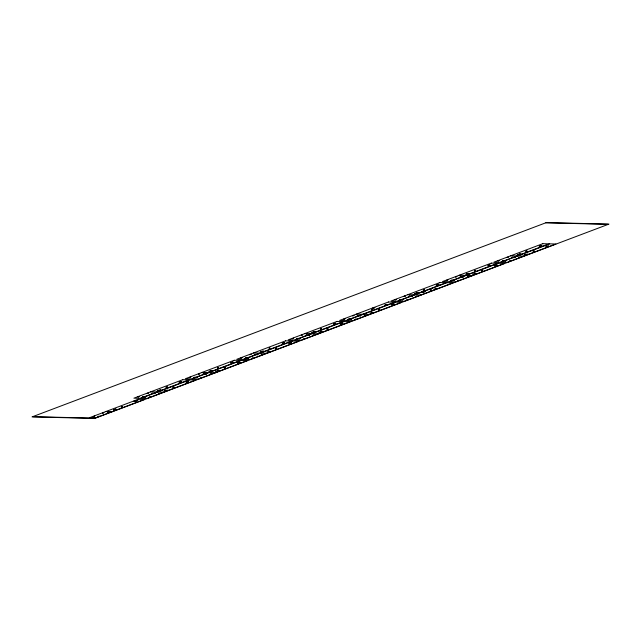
<?xml version="1.0" encoding="UTF-8"?>
<svg xmlns="http://www.w3.org/2000/svg" width="641" height="641" viewBox="0 0 641 641"><rect width="100%" height="100%" fill="white"/><g stroke="black" fill="none" stroke-linecap="round" stroke-linejoin="round"><path stroke-width="0.96" d="M326.942 329.242L327.551 328.969M121.237 406.963L122.543 406.514M102.496 413.157L103.794 412.692M99.115 416.201L97.929 416.682L99.179 416.193M103.754 412.748L102.528 413.173M403.389 299.523L402.131 299.98L403.381 299.499M411.081 296.567L412.379 296.102M407.764 299.635L406.538 300.084L407.764 299.603M412.331 296.158L411.113 296.583M416.762 296.238L415.544 296.687L416.762 296.206M481.495 270.847L482.801 270.398L481.519 270.863M292.336 338.664L293.642 338.216L292.392 338.68M296.719 338.769L298.025 338.32M301.334 335.267L302.648 334.818L301.366 335.283M305.717 335.371L307.031 334.923L305.749 335.387M205.36 374.296L206.658 373.831M201.995 377.389L200.801 377.813L202.035 377.333M206.618 373.879L205.392 374.312M210.993 373.935L209.799 374.416L211.041 373.935M534.241 250.968L533.04 251.416L534.241 250.935M525.788 251.336L526.437 251.064M446.633 280.365L447.931 279.925L447.346 280.061M455.631 276.968L456.937 276.527L455.647 276.992M451.016 280.47L452.314 280.029L451.048 280.494M460.014 277.072L461.312 276.632L460.054 277.088M240.912 358.095L242.202 357.63L240.912 358.119M249.91 354.689L251.208 354.233L249.934 354.713M245.295 358.199L245.928 357.926M254.293 354.802L255.591 354.337L254.341 354.818M395.201 299.796L396.499 299.355L395.241 299.82M399.583 299.9L400.881 299.467M404.199 296.398L405.505 295.958L404.271 296.414M408.581 296.503L409.887 296.062L409.094 296.27M218.541 367.437L217.387 367.91L218.597 367.453M507.063 257.53L508.361 257.073L507.103 257.554M502.448 261.039L503.746 260.575L502.48 261.063M511.446 257.642L512.744 257.177L511.446 257.658M379.744 309.339L378.462 309.763L379.103 309.611M321.421 328.569L320.196 329.057L321.453 328.593M225.344 367.63L224.214 368.094L225.408 367.654M138.055 396.955L139.345 396.523L138.063 396.979M147.053 393.55L148.343 393.117L147.582 393.318M142.43 397.059L143.095 396.779M151.436 393.662L152.726 393.221L151.468 393.686M172.91 387.428L174.2 386.972L172.918 387.452M506.246 260.663L504.988 261.119L506.246 260.639M513.946 257.722L515.252 257.241M515.228 257.273L513.986 257.722M510.605 260.783L509.395 261.224L510.036 261.023M343.776 319.226L345.066 318.769L343.776 319.25M352.774 315.821L354.064 315.364L352.798 315.853M348.159 319.33L349.441 318.873L348.183 319.354M357.157 315.933L358.447 315.468L357.205 315.957M300.517 338.392L299.267 338.849L300.509 338.368M309.499 335.003L308.289 335.443L309.515 334.963M304.884 338.512L303.674 338.953L304.892 338.472M313.241 335.379L313.89 335.067M371.764 309.531L373.054 309.074L372.365 309.266M423.188 290.101L423.853 289.82M122.511 406.53L121.261 406.979M189.488 377.517L190.778 377.06L190.105 377.253M198.486 374.12L199.776 373.687L199.103 373.855M193.87 377.621L195.16 377.164M195.136 377.212L193.878 377.653M202.868 374.224L204.159 373.767L202.868 374.256M297.993 338.344L296.751 338.793M237.394 362.998L238.829 362.55M494.636 265.847L496.078 265.398M400.841 299.491L399.647 299.924M313.858 335.123L312.672 335.547L313.273 335.243M238.684 362.518L239.854 362.165L237.386 363.03M373.663 307.904L374.632 307.552M488.987 265.19C491.807 264.18 485.614 266.263 489.123 265.23M495.934 265.358L496.911 265.005M113.753 409.903L116.069 409.03M133.769 401.242L136.277 400.321M134.778 401.17L137.719 400.361M137.454 400.561L137.839 400.361L135.531 401.234M159.569 390.257L159.954 390.057L157.646 390.93M160.691 390.281L161.083 390.089L158.768 390.962M181.355 381.491L178.975 382.3M165.626 391.13L167.934 390.249M167.678 390.449L168.062 390.257L165.747 391.13M208.886 371.5L211.201 370.626M209.262 371.508L211.578 370.634M212.187 370.851L212.58 370.658L210.264 371.532M232.755 362.061L230.375 362.862M219.102 371.019L219.494 370.827L217.179 371.7M263.459 351.42L263.852 351.22L261.536 352.093M284.316 342.615L282.248 343.392L284.588 342.566L284.203 342.767M268.94 351.901C273.274 350.371 263.259 353.728 270.766 351.388M270.502 351.589L270.895 351.388L268.579 352.262M312.119 332.647L314.435 331.766M315.051 331.99L315.436 331.79L313.12 332.671M335.684 323.176L333.264 324.001M321.75 332.15L322.135 331.958L319.819 332.831M342.582 323.505L342.967 323.304L340.651 324.178M384.544 305.477L385.193 305.228M385.866 305.453L388.182 304.579M371.315 313.401L373.631 312.528M373.366 312.728L373.751 312.528L371.443 313.401M417.908 293.129L418.301 292.929L415.985 293.802M439.133 284.284L436.817 285.157M422.603 292.392L424.919 291.519M424.654 291.719L425.039 291.519L422.731 292.392M469.372 273.699L469.765 273.499L467.449 274.372M474.204 274.532L476.519 273.659M476.255 273.859L476.648 273.667L474.332 274.54M496.839 265.206L497.232 265.013L494.636 265.879M519.21 254.229L519.595 254.028L517.279 254.902M518.657 254.934L520.973 254.06M520.708 254.261L521.101 254.068L518.785 254.942M527.687 254.429L528.08 254.237L525.764 255.11M135.884 400.873L137.15 400.393L134.971 401.178M216.434 371.628L218.797 370.859L216.618 371.636M115.524 409.078L113.361 409.879M180.113 382.116L179.48 382.308L181.732 381.435M260.406 352.069L262.658 351.196L262.025 351.38M385.834 304.94L384.424 305.42L386.675 304.539M384.8 305.428L387.052 304.555M415.897 293.282L414.487 293.77L416.738 292.889M467.73 273.859L466.319 274.348L468.571 273.467M473.202 274.508L475.454 273.635L474.821 273.827M340.531 324.178L342.655 323.296L340.155 324.17M436.441 285.149L438.572 284.267L436.064 285.141M391.899 304.747L394.023 303.866L391.523 304.731M434.39 289.484L436.513 288.61L434.013 289.476M233.252 362.005L231.265 362.678M167.437 390.241L165.45 390.914M263.227 351.204L261.24 351.885M218.365 370.794L216.378 371.468M240.167 362.173L238.18 362.846M387.677 304.563L385.69 305.244M468.259 273.459L466.271 274.14M424.414 291.503L422.427 292.184M437.01 288.618L434.702 289.235M476.023 273.651L474.036 274.324M527.455 254.221L525.46 254.894M209.639 371.516L211.818 370.738M164.184 391.09L166.804 390.273L164.737 391.058M311.622 332.631L313.802 331.854M312.496 332.655L314.683 331.878M267.073 352.23L269.26 351.452M466.824 274.356L469.004 273.587M370.314 313.377L372.493 312.6M370.81 313.385L372.998 312.616M517.656 254.91L519.843 254.14M472.77 274.5L474.949 273.723M524.202 255.07L526.381 254.293M524.57 255.078L526.758 254.301M230.848 362.878L231.874 362.486M465.847 274.332L466.88 273.947M260.599 352.069L261.849 351.693M414.927 293.73L416.995 292.945M385.273 305.437L386.299 305.052M421.786 292.376L423.036 291.992M546.444 246.408L548.52 245.623M215.961 371.668L216.987 371.283M164.809 391.106L166.059 390.722M473.395 274.516L474.644 274.132M524.827 255.086L526.069 254.701M434.606 289.492L435.632 289.107M546.509 246.304L546.092 246.432M246.024 358.007L246.585 357.734L245.319 358.223M248.371 358.007C246.809 358.768 249.998 357.414 248.524 358.071M257.522 354.673C255.671 355.146 259.148 354.209 257.434 354.577M252.746 358.111C251.064 358.816 254.525 357.654 252.818 358.087M351.372 319.218C352.582 318.569 349.633 319.907 351.38 319.09M423.725 289.868L424.47 289.644L423.196 290.133M467.489 276.976C469.22 276.495 465.839 277.489 467.545 277.08M327.647 329.057L328.256 328.793L326.982 329.258M196.987 377.421C195.345 378.182 198.686 376.748 197.043 377.525M159 393.654C160.731 392.965 157.462 394.047 158.936 393.678M526.445 251.176L527.086 250.879L525.812 251.36M409.311 296.318L408.621 296.527M518.922 257.546C520.596 257.041 517.167 258.195 519.042 257.626M360.242 315.733C361.965 315.22 358.479 316.366 360.37 315.813M372.453 309.363L371.812 309.555M147.686 393.406L147.061 393.582M143.071 396.907L143.72 396.603L142.47 397.083M430.824 289.948C428.877 290.79 432.771 289.227 430.76 290.093M149.994 396.939C148.135 397.765 151.725 396.258 149.938 397.083M107.504 412.988C109.419 412.411 105.653 413.645 107.568 413.084M199.095 373.975L198.502 374.144M190.153 377.357L189.528 377.541M269.532 348.119C271.447 347.574 267.626 348.792 269.565 348.231M379.087 309.499L379.744 309.315M447.282 280.205L446.649 280.389M509.988 260.919L510.629 260.743M288.658 343.6L291.158 342.727L289.283 343.664M276.191 348.375C278.002 347.863 274.356 349 276.175 348.504M519.034 254.573L519.595 254.405M320.075 332.463L320.628 332.294M165.442 390.746L165.995 390.577M474.813 273.931L474.044 274.116M385.449 305.132L386.211 304.948M333.592 323.969L335.82 323.288M262.017 351.484L261.248 351.677M180.121 382.012L180.89 381.828M217.571 371.395L219.366 370.819M187.012 382.18L188.55 381.595M134.674 400.905L135.435 400.721M134.025 401.202L134.666 401.01M186.082 382.461L188.174 381.587M541.389 245.407L540.555 245.799M490.149 264.997L487.969 265.719M423.34 291.631L421.161 292.36M394.199 304.026L392.02 304.747M540.387 245.791L539.137 246.232L541.429 245.407M373.631 307.936L372.397 308.369L374.673 307.552M545.868 222.836L608.149 224.334M541.966 245.415L539.65 246.288M545.876 246.44L546.549 246.408M520.3 254.092L518.329 254.878M527.952 254.229L525.636 255.102M510.629 255.831L516.894 255.983M517.519 255.999L523.777 256.152M469.637 273.499L467.321 274.372M459.204 275.269L465.462 275.414M466.087 275.43L472.345 275.582M417.547 292.913L415.48 293.794M418.172 292.929L415.857 293.802M414.607 293.818L415.031 293.73M407.772 294.7L414.03 294.852M414.655 294.86L420.913 295.012M374.905 307.608L372.942 308.393M372.125 312.488L370.065 313.369M356.34 314.13L362.598 314.282M363.223 314.298L369.488 314.443M315.316 331.79L313 332.663M321.333 331.982L319.37 332.767M322.014 331.95L319.699 332.823M304.908 333.56L311.165 333.713M311.798 333.729L318.056 333.881M263.723 351.22L261.408 352.093M269.645 351.364L267.577 352.238M253.475 352.991L259.741 353.143M260.366 353.159L266.624 353.311M212.451 370.65L210.136 371.532M217.804 370.778L215.737 371.66M202.051 372.421L208.309 372.573M208.934 372.589L215.192 372.741M160.33 390.065L158.271 390.946M160.955 390.081L158.648 390.962M158.8 390.441L157.518 390.93M150.619 391.859L156.877 392.004M157.502 392.02L163.759 392.172M136.589 400.329L134.53 401.21M106.069 411.45L112.335 411.602M32.851 416.666L95.132 418.164M93.514 416.546L94.748 416.145L93.53 416.538M474.444 270.734L475.726 270.302L474.468 270.718M261.191 354.954L262.433 354.505L261.24 354.922M453.532 280.518L454.677 280.173L453.556 280.51M462.538 277.12L463.675 276.768L462.554 277.104M457.914 280.622L459.1 280.253L457.938 280.614M498.081 260.919L499.363 260.47L498.105 260.951M355.058 319.482L356.244 319.05L355.082 319.474M364.064 316.085L365.274 315.644L364.112 316.053M144.954 397.108L146.148 396.667L144.954 397.108M153.96 393.702L155.154 393.27L153.976 393.694M166.027 387.26L167.293 386.811L166.027 387.26M320.027 332.278C316.454 333.665 322.792 331.269 320.027 332.278M546.356 222.587L32.05 416.906L94.644 418.413L608.95 224.094L546.356 222.587M182.765 379.712L133.905 398.173L140.163 398.325L189.023 379.865L182.765 379.712M234.189 360.282L185.337 378.743L191.595 378.887L240.455 360.426L234.189 360.282M285.622 340.844L236.761 359.305L243.027 359.457L291.879 340.996L285.622 340.844M337.054 321.413L288.194 339.874L294.451 340.026L343.312 321.566L337.054 321.413M388.486 301.983L339.626 320.444L345.884 320.596L394.744 302.135L388.486 301.983M439.918 282.553L391.058 301.014L397.316 301.166L446.176 282.705L439.918 282.553M491.343 263.122L442.49 281.583L448.748 281.736L497.608 263.275L491.343 263.122M542.775 243.692L493.915 262.153L500.18 262.297L549.033 243.836L542.775 243.692M138.216 399.311L89.355 417.772L95.613 417.916L144.473 399.463L138.216 399.311M189.648 379.881L140.788 398.333L147.045 398.486L195.906 380.025L189.648 379.881M241.08 360.442L192.22 378.903L198.478 379.055L247.338 360.595L241.08 360.442M292.512 341.012L243.652 359.473L249.91 359.625L298.77 341.164L292.512 341.012M343.937 321.582L295.076 340.042L301.342 340.195L350.202 321.734L343.937 321.582M395.369 302.151L346.509 320.612L352.766 320.764L401.627 302.304L395.369 302.151M446.801 282.721L397.941 301.182L404.199 301.326L453.059 282.873L446.801 282.721M498.233 263.283L449.373 281.744L455.631 281.896L504.491 263.435L498.233 263.283M549.658 243.852L500.805 262.313L507.063 262.465L555.923 244.005L549.658 243.852M291.423 342.783L289.355 343.568L291.423 342.783"/></g></svg>
